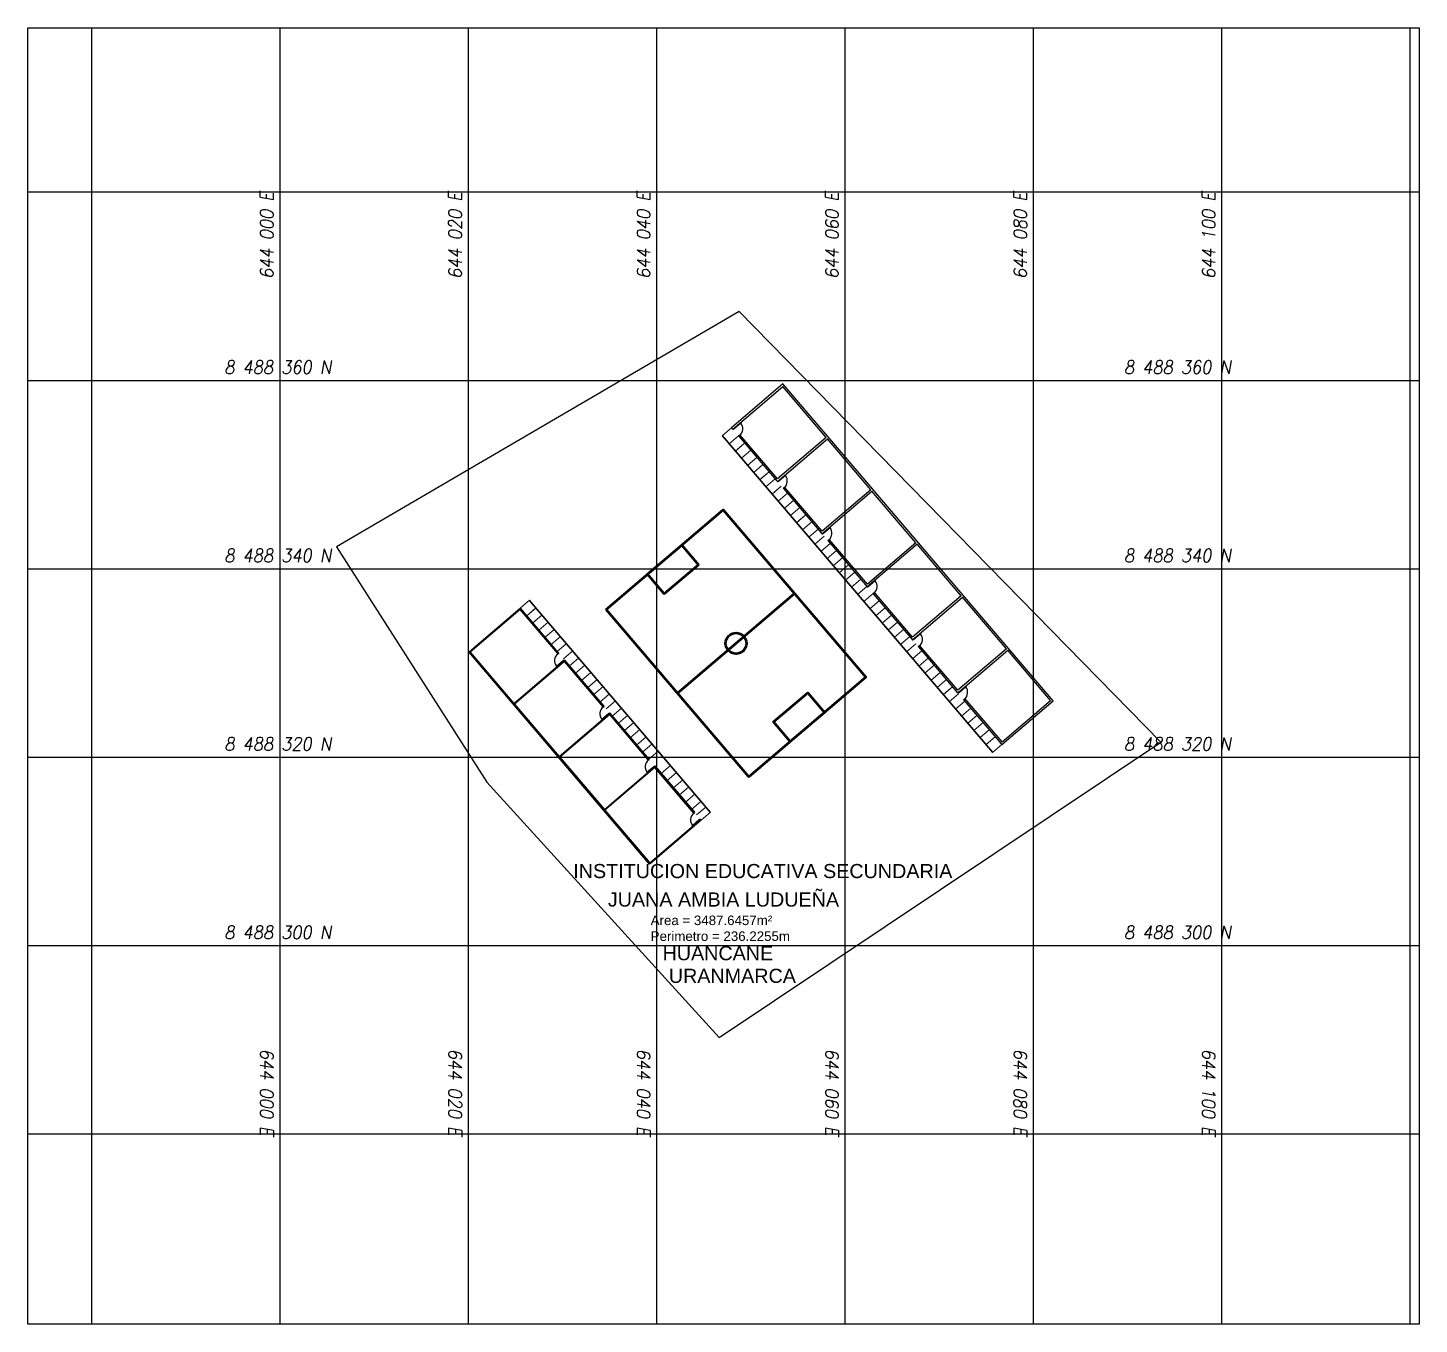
# Model space of a CAD drawing. Header units: metres. Extents: x 643973 to 644410, y 8488260 to 8488397.
# Drawn here: x 643973.2 to 644120.9, y 8488259.8 to 8488397.4 of the extents above; entities that cross this region are included whole.
import ezdxf
from ezdxf.enums import TextEntityAlignment as Align

# ---------------------------------------------------------------- set-up
doc = ezdxf.new("R2010")
doc.units = ezdxf.units.M
doc.header["$MEASUREMENT"] = 0
for name, color, linetype in [('ACHURADOS', 8, 'Continuous'), ('Cuadricula Coordenadas', 5, 'Continuous'), ('Unknown_Area_Type', 5, 'Continuous'), ('VANOS', 2, 'Continuous')]:
    doc.layers.add(name, color=color, linetype=linetype)
for name, color, linetype, lineweight in [('MUEBLES - PETER', 253, 'Continuous', 5), ('MURO ADOBE', 252, 'Continuous', 25), ('MURO PREFABRICADO', 252, 'Continuous', 25), ('MUROS', 251, 'Continuous', 53), ('PUERTAS', 24, 'Continuous', 5)]:
    doc.layers.add(name, color=color, linetype=linetype, lineweight=lineweight)
doc.styles.add('Coordenadas', font='romans', dxfattribs={"width": 0.9, "height": 0.8})
doc.styles.add('style1', font='arial.ttf')
doc.styles.add('style4', font='arial.ttf')

# ---------------------------------------------------------------- blocks, each defined once
blk = doc.blocks.new('PUERTA8')
at = {"layer": 'VANOS', "ltscale": 0.5}
for points in [[(0, -0.05), (0, 0.05), (0.025, 0.05), (0.025, 0), (0.05, 0), (0.05, -0.05)], [(0.025, 0.05), (0.025, 0.8), (0.065, 0.8), (0.065, 0.05)], [(0.8, -0.05), (0.8, 0.05), (0.775, 0.05), (0.775, 0), (0.75, 0), (0.75, -0.05)]]:
    blk.add_lwpolyline(points, close=True, dxfattribs=at)
at = {"layer": 'VANOS', "color": 8, "ltscale": 0.5}
blk.add_arc((0.045, 0.07), 0.73, 358.43065, 88.43065, dxfattribs=at)
blk = doc.blocks.new('P-1')
at = {"layer": 'ACHURADOS'}
blk.add_blockref('PUERTA8', (0, 0.05), dxfattribs=at)

msp = doc.modelspace()

# ---------------------------------------------------------------- linework, layer by layer
at = {"layer": 'Cuadricula Coordenadas', "color": 8}
for p, q in [((643980, 8488259.79635), (643980, 8488397.42835)), ((644000, 8488259.79635), (644000, 8488397.42835)), ((644020, 8488259.79635), (644020, 8488397.42835)), ((644040, 8488259.79635), (644040, 8488397.42835)), ((644060, 8488259.79635), (644060, 8488397.42835)), ((644080, 8488259.79635), (644080, 8488397.42835)), ((644100, 8488259.79635), (644100, 8488397.42835)), ((644120, 8488259.79635), (644120, 8488397.42835)), ((643973.2184, 8488380), (644120.94314, 8488380)), ((643973.2184, 8488360), (644120.94314, 8488360)), ((643973.2184, 8488340), (644120.94314, 8488340)), ((643973.2184, 8488320), (644120.94314, 8488320)), ((643973.2184, 8488300), (644120.94314, 8488300)), ((643973.2184, 8488280), (644120.94314, 8488280)), ((643973.2184, 8488280), (644120.94314, 8488280))]:
    msp.add_line(p, q, dxfattribs=at)
at = {"layer": 'Cuadricula Coordenadas', "color": 5}
msp.add_lwpolyline([(643973.2184, 8488397.42835), (644120.94314, 8488397.42835), (644120.94314, 8488259.79635), (643973.2184, 8488259.79635)], close=True, dxfattribs=at)
msp.add_lwpolyline([(643973.2184, 8488397.42835), (644120.94314, 8488397.42835), (644120.94314, 8488259.79635), (643973.2184, 8488259.79635), (643973.2184, 8488397.42835), (643973.2184, 8488397.42835)], dxfattribs=at)
at = {"layer": 'MUEBLES - PETER', "lineweight": 5}
for p, q in [((644047.93206, 8488354.96955), (644046.94305, 8488354.12582)), ((644047.93206, 8488354.96955), (644046.94305, 8488354.12582)), ((644046.94305, 8488354.12582), (644075.64465, 8488320.48196)), ((644047.93206, 8488354.96955), (644046.98109, 8488354.15827)), ((644046.98109, 8488354.15827), (644075.68269, 8488320.51441)), ((644047.93206, 8488354.96955), (644047.17128, 8488354.32053)), ((644048.67784, 8488354.09534), (644047.68884, 8488353.25162)), ((644049.32686, 8488353.33456), (644048.33785, 8488352.49084)), ((644049.32686, 8488353.33456), (644048.56609, 8488352.68555)), ((644049.97588, 8488352.57379), (644048.98687, 8488351.73007)), ((644050.62489, 8488351.81302), (644049.63589, 8488350.96929)), ((644050.62489, 8488351.81302), (644049.67393, 8488351.00174)), ((644051.27391, 8488351.05224), (644050.2849, 8488350.20852)), ((644051.92293, 8488350.29147), (644050.93392, 8488349.44775)), ((644051.92293, 8488350.29147), (644050.93392, 8488349.44775)), ((644051.92293, 8488350.29147), (644050.97196, 8488349.4802)), ((644051.92293, 8488350.29147), (644051.16215, 8488349.64245)), ((644052.57194, 8488349.53069), (644051.58294, 8488348.68697)), ((644053.22096, 8488348.76992), (644052.23195, 8488347.9262)), ((644053.22096, 8488348.76992), (644052.46019, 8488348.1209)), ((644053.86998, 8488348.00915), (644052.88097, 8488347.16542)), ((644054.51899, 8488347.24837), (644053.52999, 8488346.40465)), ((644054.51899, 8488347.24837), (644053.56803, 8488346.4371)), ((644055.16801, 8488346.4876), (644054.179, 8488345.64388)), ((644055.81703, 8488345.72682), (644054.82802, 8488344.8831)), ((644055.81703, 8488345.72682), (644054.82802, 8488344.8831)), ((644055.81703, 8488345.72682), (644054.86606, 8488344.91555)), ((644055.81703, 8488345.72682), (644055.05625, 8488345.07781)), ((644056.46604, 8488344.96605), (644055.47704, 8488344.12233)), ((644057.11506, 8488344.20527), (644056.12605, 8488343.36155)), ((644057.11506, 8488344.20527), (644056.16409, 8488343.394)), ((644057.76408, 8488343.4445), (644056.77507, 8488342.60078)), ((644058.41309, 8488342.68373), (644057.42409, 8488341.84)), ((644058.41309, 8488342.68373), (644057.46213, 8488341.87246)), ((644059.06211, 8488341.92295), (644058.07311, 8488341.07923)), ((644059.71113, 8488341.16218), (644058.72212, 8488340.31846)), ((644059.71113, 8488341.16218), (644058.76016, 8488340.35091)), ((644060.36014, 8488340.4014), (644059.37114, 8488339.55768)), ((644061.00916, 8488339.64063), (644060.02016, 8488338.79691)), ((644061.00916, 8488339.64063), (644060.05819, 8488338.82936)), ((644061.65818, 8488338.87986), (644060.66917, 8488338.03613)), ((644062.3072, 8488338.11908), (644061.31819, 8488337.27536)), ((644062.3072, 8488338.11908), (644061.35623, 8488337.30781)), ((644025.48922, 8488335.82355), (644026.47823, 8488336.66727)), ((644045.65109, 8488314.11591), (644026.44019, 8488336.63482)), ((644045.68912, 8488314.14836), (644026.47823, 8488336.66727)), ((644062.95621, 8488337.35831), (644061.96721, 8488336.51459)), ((644063.60523, 8488336.59753), (644062.61622, 8488335.75381)), ((644063.60523, 8488336.59753), (644062.61622, 8488335.75381)), ((644063.60523, 8488336.59753), (644062.65426, 8488335.78626)), ((644026.18633, 8488335.0064), (644027.17534, 8488335.85012)), ((644026.18633, 8488335.0064), (644027.17534, 8488335.85012)), ((644026.18633, 8488335.0064), (644027.1373, 8488335.81767)), ((644026.83535, 8488334.24563), (644027.82435, 8488335.08935)), ((644026.83535, 8488334.24563), (644027.82435, 8488335.08935)), ((644026.83535, 8488334.24563), (644027.78632, 8488335.0569)), ((644064.25425, 8488335.83676), (644063.26524, 8488334.99304)), ((644064.25425, 8488335.83676), (644063.26524, 8488334.99304)), ((644064.25425, 8488335.83676), (644063.30328, 8488335.02549)), ((644064.90326, 8488335.07599), (644063.91426, 8488334.23226)), ((644027.48436, 8488333.48485), (644028.47337, 8488334.32857)), ((644028.13338, 8488332.72408), (644029.12239, 8488333.5678)), ((644028.13338, 8488332.72408), (644029.12239, 8488333.5678)), ((644028.13338, 8488332.72408), (644029.08435, 8488333.53535)), ((644028.13338, 8488332.72408), (644029.08435, 8488333.53535)), ((644065.55228, 8488334.31521), (644064.56327, 8488333.47149)), ((644065.55228, 8488334.31521), (644064.56327, 8488333.47149)), ((644065.55228, 8488334.31521), (644064.60131, 8488333.50394)), ((644065.55228, 8488334.31521), (644064.79151, 8488333.6662)), ((644066.2013, 8488333.55444), (644065.21229, 8488332.71072)), ((644028.7824, 8488331.9633), (644029.7714, 8488332.80703)), ((644029.43142, 8488331.20253), (644030.42042, 8488332.04625)), ((644029.43142, 8488331.20253), (644030.38238, 8488332.0138)), ((644066.85031, 8488332.79366), (644065.86131, 8488331.94994)), ((644066.85031, 8488332.79366), (644065.89935, 8488331.98239)), ((644067.49933, 8488332.03289), (644066.51032, 8488331.18917)), ((644030.08043, 8488330.44176), (644031.06944, 8488331.28548)), ((644030.72945, 8488329.68098), (644031.71845, 8488330.5247)), ((644030.72945, 8488329.68098), (644031.71845, 8488330.5247)), ((644030.72945, 8488329.68098), (644031.68042, 8488330.49225)), ((644030.72945, 8488329.68098), (644031.49022, 8488330.33)), ((644068.14835, 8488331.27212), (644067.15934, 8488330.42839)), ((644068.14835, 8488331.27212), (644067.15934, 8488330.42839)), ((644068.14835, 8488331.27212), (644067.19738, 8488330.46084)), ((644068.14835, 8488331.27212), (644067.19738, 8488330.46084)), ((644068.79736, 8488330.51134), (644067.80836, 8488329.66762)), ((644031.37847, 8488328.92021), (644032.36747, 8488329.76393)), ((644032.02748, 8488328.15943), (644033.01649, 8488329.00316)), ((644032.02748, 8488328.15943), (644033.01649, 8488329.00316)), ((644032.02748, 8488328.15943), (644032.97845, 8488328.9707)), ((644069.44638, 8488329.75057), (644068.45737, 8488328.90685)), ((644069.44638, 8488329.75057), (644068.45737, 8488328.90685)), ((644069.44638, 8488329.75057), (644068.49541, 8488328.9393)), ((644070.0954, 8488328.98979), (644069.10639, 8488328.14607)), ((644070.0954, 8488328.98979), (644069.10639, 8488328.14607)), ((644070.0954, 8488328.98979), (644069.14443, 8488328.17852)), ((644032.6765, 8488327.39866), (644033.66551, 8488328.24238)), ((644032.6765, 8488327.39866), (644033.66551, 8488328.24238)), ((644032.6765, 8488327.39866), (644033.62747, 8488328.20993)), ((644033.32552, 8488326.63789), (644034.31452, 8488327.48161)), ((644070.74441, 8488328.22902), (644069.75541, 8488327.3853)), ((644071.39343, 8488327.46825), (644070.40442, 8488326.62452)), ((644071.39343, 8488327.46825), (644070.40442, 8488326.62452)), ((644071.39343, 8488327.46825), (644070.44246, 8488326.65697)), ((644071.39343, 8488327.46825), (644070.63266, 8488326.81923)), ((644033.97453, 8488325.87711), (644034.96354, 8488326.72083)), ((644033.97453, 8488325.87711), (644034.96354, 8488326.72083)), ((644033.97453, 8488325.87711), (644034.9255, 8488326.68838)), ((644033.97453, 8488325.87711), (644034.9255, 8488326.68838)), ((644034.62355, 8488325.11634), (644035.61256, 8488325.96006)), ((644072.04245, 8488326.70747), (644071.05344, 8488325.86375)), ((644072.69146, 8488325.9467), (644071.70246, 8488325.10298)), ((644072.69146, 8488325.9467), (644071.7405, 8488325.13543)), ((644035.27257, 8488324.35556), (644036.26157, 8488325.19929)), ((644035.27257, 8488324.35556), (644036.22353, 8488325.16683)), ((644035.92158, 8488323.59479), (644036.91059, 8488324.43851)), ((644073.34048, 8488325.18592), (644072.35147, 8488324.3422)), ((644073.9895, 8488324.42515), (644073.00049, 8488323.58143)), ((644073.9895, 8488324.42515), (644073.00049, 8488323.58143)), ((644073.9895, 8488324.42515), (644073.03853, 8488323.61388)), ((644073.9895, 8488324.42515), (644073.03853, 8488323.61388)), ((644036.5706, 8488322.83402), (644037.55961, 8488323.67774)), ((644036.5706, 8488322.83402), (644037.55961, 8488323.67774)), ((644036.5706, 8488322.83402), (644037.52157, 8488323.64529)), ((644036.5706, 8488322.83402), (644037.33137, 8488323.48303)), ((644037.21962, 8488322.07324), (644038.20862, 8488322.91696)), ((644074.63851, 8488323.66437), (644073.64951, 8488322.82065)), ((644075.28753, 8488322.9036), (644074.29853, 8488322.05988)), ((644075.28753, 8488322.9036), (644074.29853, 8488322.05988)), ((644075.28753, 8488322.9036), (644074.33656, 8488322.09233)), ((644037.86863, 8488321.31247), (644038.85764, 8488322.15619)), ((644037.86863, 8488321.31247), (644038.85764, 8488322.15619)), ((644037.86863, 8488321.31247), (644038.8196, 8488322.12374)), ((644038.51765, 8488320.55169), (644039.50666, 8488321.39541)), ((644038.51765, 8488320.55169), (644039.50666, 8488321.39541)), ((644038.51765, 8488320.55169), (644039.46862, 8488321.36296)), ((644075.93655, 8488322.14283), (644074.94754, 8488321.2991)), ((644075.93655, 8488322.14283), (644074.94754, 8488321.2991)), ((644075.93655, 8488322.14283), (644074.98558, 8488321.33156)), ((644076.63366, 8488321.32568), (644075.64465, 8488320.48196)), ((644039.16667, 8488319.79092), (644040.15567, 8488320.63464)), ((644040.4647, 8488318.26937), (644041.45371, 8488319.11309)), ((644041.11372, 8488317.5086), (644042.10272, 8488318.35232)), ((644041.11372, 8488317.5086), (644042.06469, 8488318.31987)), ((644041.76273, 8488316.74782), (644042.75174, 8488317.59154)), ((644042.41175, 8488315.98705), (644043.40076, 8488316.83077)), ((644042.41175, 8488315.98705), (644043.36272, 8488316.79832)), ((644043.06077, 8488315.22627), (644044.04977, 8488316.07)), ((644043.70978, 8488314.4655), (644044.69879, 8488315.30922)), ((644043.70978, 8488314.4655), (644044.66075, 8488315.27677)), ((644044.229, 8488313.85688), (644045.218, 8488314.7006)), ((644044.70012, 8488313.30464), (644045.68912, 8488314.14836))]:
    msp.add_line(p, q, dxfattribs=at)
at = {"layer": 'MURO ADOBE'}
for points in [[(644062.9338, 8488348.44747), (644053.39441, 8488359.62949), (644047.93206, 8488354.96955), (644048.06186, 8488354.81739), (644053.37206, 8488359.34753)], [(644057.9795, 8488353.94671), (644053.37206, 8488359.34753)], [(644048.86123, 8488354.18853), (644048.70907, 8488354.05873), (644052.6693, 8488349.41658)], [(644052.82145, 8488349.54638), (644048.86123, 8488354.18853)], [(644052.6693, 8488349.41658), (644052.6693, 8488349.41658), (644052.7991, 8488349.26442), (644058.1093, 8488353.79456)], [(644057.9795, 8488353.94671), (644052.82145, 8488349.54638)], [(644062.71674, 8488348.39375), (644058.1093, 8488353.79456)], [(644053.59847, 8488348.63557), (644053.44631, 8488348.50576), (644057.40654, 8488343.86361)], [(644057.55869, 8488343.99341), (644053.59847, 8488348.63557)], [(644057.40654, 8488343.86361), (644057.40654, 8488343.86361), (644057.53634, 8488343.71145), (644062.84654, 8488348.24159)], [(644062.71674, 8488348.39375), (644057.55869, 8488343.99341)], [(644067.51888, 8488342.7647), (644062.84654, 8488348.24159)], [(644062.9987, 8488348.37139), (644062.86889, 8488348.52355)], [(644081.94386, 8488325.85581), (644082.09602, 8488325.98562), (644062.86889, 8488348.52355)], [(644058.33739, 8488343.08063), (644058.18523, 8488342.95083), (644062.33848, 8488338.08241)], [(644062.36083, 8488338.36437), (644058.33739, 8488343.08063)], [(644067.64868, 8488342.61255), (644062.33848, 8488338.08241)], [(644067.51888, 8488342.7647), (644062.36083, 8488338.36437)], [(644072.32102, 8488337.13565), (644067.64868, 8488342.61255)], [(644063.13953, 8488337.45159), (644062.98737, 8488337.32178), (644067.14062, 8488332.45336), (644067.29278, 8488332.58317)], [(644067.15578, 8488332.72918), (644063.13233, 8488337.44544)], [(644067.01082, 8488332.60552), (644067.14062, 8488332.45336), (644072.45083, 8488336.9835)], [(644072.32102, 8488337.13565), (644067.15578, 8488332.72918)], [(644077.12491, 8488331.50456), (644072.45083, 8488336.9835)], [(644067.94167, 8488331.82254), (644067.78951, 8488331.69274), (644071.94277, 8488326.82432), (644072.09492, 8488326.95412)], [(644071.96686, 8488327.10423), (644067.94167, 8488331.82254)], [(644077.12491, 8488331.50456), (644071.96686, 8488327.10423)], [(644071.81471, 8488326.97442), (644071.94451, 8488326.82227), (644077.25472, 8488331.35241)], [(644081.81406, 8488326.00797), (644077.25472, 8488331.35241)], [(644072.74556, 8488326.19145), (644072.5934, 8488326.06164), (644076.63366, 8488321.32568), (644076.78581, 8488321.45548)], [(644076.65601, 8488321.60764), (644072.74556, 8488326.19145)], [(644076.50386, 8488321.47783), (644076.63366, 8488321.32568), (644082.09602, 8488325.98562)], [(644076.65601, 8488321.60764), (644081.81406, 8488326.00797)], [(644076.37405, 8488321.62999), (644076.50386, 8488321.47783)]]:
    msp.add_lwpolyline(points, dxfattribs=at)
at = {"layer": 'MURO PREFABRICADO'}
for p, q in [((644029.48585, 8488330.98464), (644025.47804, 8488335.68257)), ((644034.28974, 8488325.35355), (644030.19964, 8488330.14794)), ((644034.36582, 8488325.41845), (644034.28974, 8488325.35355)), ((644039.09059, 8488319.72602), (644035.00353, 8488324.51685))]:
    msp.add_line(p, q, dxfattribs=at)
for points in [[(644020.10294, 8488331.22851), (644025.48922, 8488335.82355)], [(644025.47804, 8488335.68257), (644020.16784, 8488331.15243)], [(644025.41314, 8488335.75865), (644025.48922, 8488335.82355), (644029.56193, 8488331.04954)], [(644025.48922, 8488335.82355), (644025.55412, 8488335.74747)], [(644039.31384, 8488308.7096), (644039.23776, 8488308.6447), (644020.02686, 8488331.16361), (644020.10294, 8488331.22851)], [(644020.16784, 8488331.15243), (644024.82454, 8488325.69388)], [(644024.82454, 8488325.69388), (644030.21082, 8488330.28892)], [(644030.19964, 8488330.14794), (644024.88944, 8488325.6178)], [(644029.56193, 8488331.04954), (644029.48585, 8488330.98464)], [(644030.13474, 8488330.22402), (644030.21082, 8488330.28892), (644034.36582, 8488325.41845)], [(644030.21082, 8488330.28892), (644030.27572, 8488330.21284)], [(644024.88944, 8488325.6178), (644029.62843, 8488320.06279)], [(644029.62843, 8488320.06279), (644035.01471, 8488324.65783)], [(644035.00353, 8488324.51685), (644029.69333, 8488319.98671)], [(644034.93863, 8488324.59292), (644035.01471, 8488324.65783), (644039.16667, 8488319.79092)], [(644035.01471, 8488324.65783), (644035.07961, 8488324.58175)], [(644029.69333, 8488319.98671), (644034.43057, 8488314.43374)], [(644039.16667, 8488319.79092), (644039.09059, 8488319.72602)], [(644034.43057, 8488314.43374), (644039.81685, 8488319.02878)], [(644039.80567, 8488318.8878), (644034.49547, 8488314.35766)], [(644039.74077, 8488318.96388), (644039.81685, 8488319.02878), (644043.98633, 8488314.14134)], [(644043.98633, 8488314.14134), (644043.91025, 8488314.07644), (644039.80567, 8488318.8878)], [(644039.81685, 8488319.02878), (644039.88175, 8488318.9527)], [(644034.49547, 8488314.35766), (644039.24894, 8488308.78568)], [(644039.24894, 8488308.78568), (644044.63522, 8488313.38071)], [(644044.63522, 8488313.38071), (644044.70012, 8488313.30464), (644039.31384, 8488308.7096)]]:
    msp.add_lwpolyline(points, dxfattribs=at)
at = {"layer": 'MUROS'}
msp.add_line((644042.19874, 8488326.78095), (644054.62275, 8488337.37988), dxfattribs=at)
for points in [[(644034.62221, 8488335.66213), (644047.04622, 8488346.26106), (644062.19929, 8488328.49871), (644049.77528, 8488317.89978)], [(644044.436, 8488340.4301), (644040.79159, 8488337.32105), (644039.01201, 8488339.40706), (644042.65642, 8488342.51612)], [(644057.80949, 8488324.75377), (644054.16507, 8488321.64472), (644052.38549, 8488323.73073), (644056.02991, 8488326.83979)]]:
    msp.add_lwpolyline(points, close=True, dxfattribs=at)
msp.add_circle((644048.41075, 8488332.08042), 1.10227, dxfattribs=at)
at = {"layer": 'Unknown_Area_Type'}
msp.add_polyline3d([(644021.93898, 8488317.32635, 0), (644046.63754, 8488290.24578, 0), (644093.52421, 8488321.59951, 0), (644048.75971, 8488367.30733, 0), (644005.9842, 8488342.32401, 0), (644021.93898, 8488317.32635, 0)], close=True, dxfattribs=at)

# ---------------------------------------------------------------- block references
at = {"layer": 'PUERTAS', "xscale": 1.249756712422823, "yscale": 1.249756712422823, "zscale": 1.249756712422823}
for p, rotation in [((644048.06018, 8488354.81936), 310.4675136894109), ((644052.79742, 8488349.26639), 310.4675136894109), ((644057.53634, 8488343.71145), 310.4675136894109), ((644062.33848, 8488338.08241), 310.4675136894109), ((644067.14062, 8488332.45336), 310.4675136894109), ((644030.21082, 8488330.28892), 130.4675136894109), ((644071.94451, 8488326.82227), 310.4675136894109), ((644035.01471, 8488324.65783), 130.4675136894109), ((644039.81568, 8488319.03014), 130.4675136894109), ((644044.63522, 8488313.38071), 130.4675136894109)]:
    msp.add_blockref('P-1', p, dxfattribs=dict(at, rotation=rotation))

# ---------------------------------------------------------------- texts
at = {"layer": 'Cuadricula Coordenadas', "color": 7, "style": 'Coordenadas', "oblique": 10, "width": 0.9}
for s, rotation, p in [('   644 000 E', 90, (643998.6, 8488380)), ('   644 020 E', 90, (644018.6, 8488380)), ('   644 040 E', 90, (644038.6, 8488380)), ('   644 060 E', 90, (644058.6, 8488380)), ('   644 080 E', 90, (644078.6, 8488380)), ('   644 100 E', 90, (644098.6, 8488380)), ('   644 000 E', 270, (643998.6, 8488279.79635)), ('   644 020 E', 270, (644018.6, 8488279.79635)), ('   644 040 E', 270, (644038.6, 8488279.79635)), ('   644 060 E', 270, (644058.6, 8488279.79635)), ('   644 080 E', 270, (644078.6, 8488279.79635)), ('   644 100 E', 270, (644098.6, 8488279.79635))]:
    msp.add_text(s, height=1.4, rotation=rotation, dxfattribs=at).set_placement(p, align=Align.MIDDLE_RIGHT)
for s, p in [(' 8 488 360 N', (643993.2184, 8488361.4)), (' 8 488 340 N', (643993.2184, 8488341.4)), (' 8 488 320 N', (643993.2184, 8488321.4)), (' 8 488 300 N', (643993.2184, 8488301.4))]:
    msp.add_text(s, height=1.4, dxfattribs=at).set_placement(p, align=Align.MIDDLE_LEFT)
for s, p in [(' 8 488 360 N', (644100.94314, 8488361.4)), (' 8 488 340 N', (644100.94314, 8488341.4)), (' 8 488 320 N', (644100.94314, 8488321.4)), (' 8 488 300 N', (644100.94314, 8488301.4))]:
    msp.add_text(s, height=1.4, dxfattribs=at).set_placement(p, align=Align.MIDDLE_RIGHT)
at = {"layer": 'MUROS', "color": 18, "true_color": 0x080808, "style": 'style4'}
for s, height, p in [('INSTITUCION EDUCATIVA SECUNDARIA', 1.4989502, (644031.12984, 8488307.15339)), ('JUANA AMBIA LUDUEÑA', 1.4989502, (644034.80295, 8488304.13276)), ('HUANCANE', 1.49895, (644040.61061, 8488298.43486)), ('URANMARCA', 1.49895, (644041.27403, 8488296.03087))]:
    msp.add_text(s, height=height, dxfattribs=at).set_placement(p)
at = {"layer": 'MUROS', "color": 1, "insert": (644039.35214, 8488303.1778), "char_height": 1.0100315, "width": 22.9078015, "attachment_point": 1, "style": 'style1'}
msp.add_mtext('Area = 3487.6457m²\\PPerimetro = 236.2255m', dxfattribs=at)

doc.saveas('drawing.dxf')
